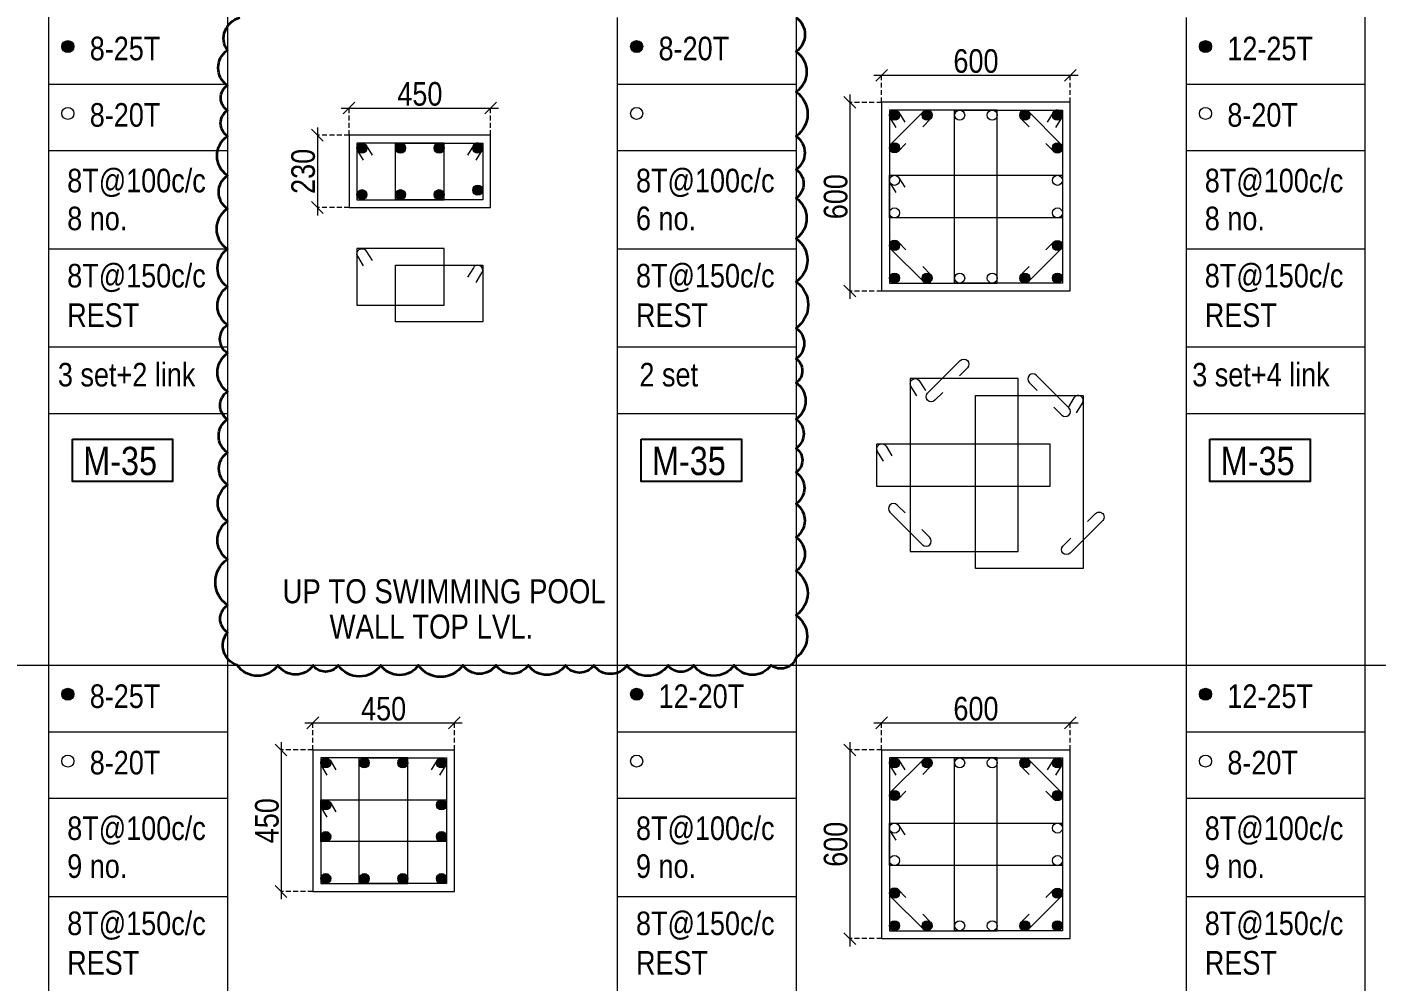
# Model space of a CAD drawing. Header units: millimetres. Extents: x 1112055 to 3390982, y -148532 to 766891.
# Drawn here: x 2244900 to 2262068, y 345214 to 357351 of the extents above; entities that cross this region are included whole.
import ezdxf
from ezdxf.enums import TextEntityAlignment as Align

# ---------------------------------------------------------------- set-up
doc = ezdxf.new("R2010")
doc.units = ezdxf.units.MM
doc.header["$PDMODE"] = 35
doc.header["$PDSIZE"] = -25
doc.linetypes.add('DASHED2', pattern=[0.375, 0.25, -0.125])
doc.linetypes.add('Hidden', pattern=[9.525, 6.35, -3.175])
for name, color, linetype, lineweight in [('B COL. SIZE DIM', 220, 'Continuous', 25), ('B COLSCH', 204, 'Continuous', 20), ('B COLUMN', 1, 'Hidden', 9), ('B STEEL', 34, 'Continuous', 15)]:
    doc.layers.add(name, color=color, linetype=linetype, lineweight=lineweight)
doc.layers.add('B TEXT', color=7, linetype='Continuous')
doc.styles.add('dim inside', font='romans.shx', dxfattribs={"width": 0.8, "height": 125})
doc.styles.add('SWINC', font='swissc.ttf')
doc.dimstyles.new('dim inside', dxfattribs={"dimtxt": 125, "dimasz": 100, "dimexe": 0, "dimexo": 0, "dimgap": 10, "dimtad": 0, "dimdec": 0, "dimzin": 0, "dimdsep": 46, "dimtxsty": 'dim inside', "dimblk": 'SMALL', "dimcen": 0.09, "dimadec": 0, "dimazin": 0, "dimtfac": 1, "dimtdec": 0, "dimtofl": 0, "dimtmove": 0, "dimatfit": 3, "dimfxl": 1, "dimtolj": 1, "dimtzin": 0, "dimarcsym": 2})

# ---------------------------------------------------------------- blocks, each defined once
blk = doc.blocks.new('_Oblique')
at = {"color": 0, "linetype": 'ByBlock', "lineweight": -2}
blk.add_line((-0.5, -0.5), (0.5, 0.5), dxfattribs=at)
blk = doc.blocks.new('*D850')
at = {"layer": 'B COL. SIZE DIM', "color": 250, "lineweight": 9, "ltscale": 250, "transparency": 16777216}
blk.add_line((2248435, 348498), (2250435, 348498), dxfattribs=at)
at = {"layer": 'B COL. SIZE DIM', "color": 250, "linetype": 'DASHED2', "lineweight": 9, "ltscale": 250, "transparency": 16777216}
for p, q in [((2248535, 348153), (2248535, 348498)), ((2250335, 348153), (2250335, 348498))]:
    blk.add_line(p, q, dxfattribs=at)
at = {"layer": 'Defpoints', "color": 0, "ltscale": 250, "transparency": 16777216}
for p in [(2250335, 348498), (2248535, 348153), (2250335, 348153)]:
    blk.add_point(p, dxfattribs=at)
at = {"layer": 'B COL. SIZE DIM', "color": 250, "lineweight": 9, "ltscale": 250, "transparency": 16777216, "xscale": 150, "yscale": 150, "zscale": 150, "rotation": 180}
blk.add_blockref('_Oblique', (2248535, 348498), dxfattribs=at)
at = {"layer": 'B COL. SIZE DIM', "color": 250, "lineweight": 9, "ltscale": 250, "transparency": 16777216, "xscale": 150, "yscale": 150, "zscale": 150}
blk.add_blockref('_Oblique', (2250335, 348498), dxfattribs=at)
at = {"layer": 'B COL. SIZE DIM', "color": 6, "ltscale": 250, "transparency": 16777216, "insert": (2249435, 348676), "char_height": 300, "attachment_point": 5, "style": 'SWINC'}
blk.add_mtext('\\A1;450', dxfattribs=at)
blk = doc.blocks.new('*D851')
at = {"layer": 'B COL. SIZE DIM', "color": 250, "lineweight": 9, "ltscale": 250, "transparency": 16777216}
blk.add_line((2248131, 348253), (2248131, 346253), dxfattribs=at)
at = {"layer": 'B COL. SIZE DIM', "color": 250, "linetype": 'DASHED2', "lineweight": 9, "ltscale": 250, "transparency": 16777216}
for p, q in [((2248535, 348153), (2248131, 348153)), ((2248535, 346353), (2248131, 346353))]:
    blk.add_line(p, q, dxfattribs=at)
at = {"layer": 'Defpoints', "color": 0, "ltscale": 250, "transparency": 16777216}
for p in [(2248535, 348153), (2248131, 346353), (2248535, 346353)]:
    blk.add_point(p, dxfattribs=at)
at = {"layer": 'B COL. SIZE DIM', "color": 250, "lineweight": 9, "ltscale": 250, "transparency": 16777216, "xscale": 150, "yscale": 150, "zscale": 150}
for p, rotation in [((2248131, 348153), 90), ((2248131, 346353), 270)]:
    blk.add_blockref('_Oblique', p, dxfattribs=dict(at, rotation=rotation))
at = {"layer": 'B COL. SIZE DIM', "color": 6, "ltscale": 250, "transparency": 16777216, "insert": (2247952, 347253), "char_height": 300, "attachment_point": 5, "rotation": 90, "style": 'SWINC'}
blk.add_mtext('\\A1;450', dxfattribs=at)
blk = doc.blocks.new('*D856')
at = {"layer": 'B COL. SIZE DIM', "color": 250, "lineweight": 9, "ltscale": 250, "transparency": 16777216}
blk.add_line((2255668, 348498), (2258268, 348498), dxfattribs=at)
at = {"layer": 'B COL. SIZE DIM', "color": 250, "linetype": 'DASHED2', "lineweight": 9, "ltscale": 250, "transparency": 16777216}
for p, q in [((2255768, 348153), (2255768, 348498)), ((2258168, 348153), (2258168, 348498))]:
    blk.add_line(p, q, dxfattribs=at)
at = {"layer": 'Defpoints', "color": 0, "ltscale": 250, "transparency": 16777216}
for p in [(2258168, 348498), (2255768, 348153), (2258168, 348153)]:
    blk.add_point(p, dxfattribs=at)
at = {"layer": 'B COL. SIZE DIM', "color": 250, "lineweight": 9, "ltscale": 250, "transparency": 16777216, "xscale": 150, "yscale": 150, "zscale": 150, "rotation": 180}
blk.add_blockref('_Oblique', (2255768, 348498), dxfattribs=at)
at = {"layer": 'B COL. SIZE DIM', "color": 250, "lineweight": 9, "ltscale": 250, "transparency": 16777216, "xscale": 150, "yscale": 150, "zscale": 150}
blk.add_blockref('_Oblique', (2258168, 348498), dxfattribs=at)
at = {"layer": 'B COL. SIZE DIM', "color": 6, "ltscale": 250, "transparency": 16777216, "insert": (2256968, 348677), "char_height": 300, "attachment_point": 5, "style": 'SWINC'}
blk.add_mtext('\\A1;600', dxfattribs=at)
blk = doc.blocks.new('*D857')
at = {"layer": 'B COL. SIZE DIM', "color": 250, "lineweight": 9, "ltscale": 250, "transparency": 16777216}
blk.add_line((2255364, 348253), (2255364, 345653), dxfattribs=at)
at = {"layer": 'B COL. SIZE DIM', "color": 250, "linetype": 'DASHED2', "lineweight": 9, "ltscale": 250, "transparency": 16777216}
for p, q in [((2255768, 348153), (2255364, 348153)), ((2255768, 345753), (2255364, 345753))]:
    blk.add_line(p, q, dxfattribs=at)
at = {"layer": 'Defpoints', "color": 0, "ltscale": 250, "transparency": 16777216}
for p in [(2255768, 348153), (2255364, 345753), (2255768, 345753)]:
    blk.add_point(p, dxfattribs=at)
at = {"layer": 'B COL. SIZE DIM', "color": 250, "lineweight": 9, "ltscale": 250, "transparency": 16777216, "xscale": 150, "yscale": 150, "zscale": 150}
for p, rotation in [((2255364, 348153), 90), ((2255364, 345753), 270)]:
    blk.add_blockref('_Oblique', p, dxfattribs=dict(at, rotation=rotation))
at = {"layer": 'B COL. SIZE DIM', "color": 6, "ltscale": 250, "transparency": 16777216, "insert": (2255185, 346953), "char_height": 300, "attachment_point": 5, "rotation": 90, "style": 'SWINC'}
blk.add_mtext('\\A1;600', dxfattribs=at)
blk = doc.blocks.new('*D858')
at = {"layer": 'B COL. SIZE DIM', "color": 250, "lineweight": 9, "ltscale": 250, "transparency": 16777216}
blk.add_line((2255668, 356737), (2258268, 356737), dxfattribs=at)
at = {"layer": 'B COL. SIZE DIM', "color": 250, "linetype": 'DASHED2', "lineweight": 9, "ltscale": 250, "transparency": 16777216}
for p, q in [((2255768, 356392), (2255768, 356737)), ((2258168, 356392), (2258168, 356737))]:
    blk.add_line(p, q, dxfattribs=at)
at = {"layer": 'Defpoints', "color": 0, "ltscale": 250, "transparency": 16777216}
for p in [(2258168, 356737), (2255768, 356392), (2258168, 356392)]:
    blk.add_point(p, dxfattribs=at)
at = {"layer": 'B COL. SIZE DIM', "color": 250, "lineweight": 9, "ltscale": 250, "transparency": 16777216, "xscale": 150, "yscale": 150, "zscale": 150, "rotation": 180}
blk.add_blockref('_Oblique', (2255768, 356737), dxfattribs=at)
at = {"layer": 'B COL. SIZE DIM', "color": 250, "lineweight": 9, "ltscale": 250, "transparency": 16777216, "xscale": 150, "yscale": 150, "zscale": 150}
blk.add_blockref('_Oblique', (2258168, 356737), dxfattribs=at)
at = {"layer": 'B COL. SIZE DIM', "color": 6, "ltscale": 250, "transparency": 16777216, "insert": (2256968, 356916), "char_height": 300, "attachment_point": 5, "style": 'SWINC'}
blk.add_mtext('\\A1;600', dxfattribs=at)
blk = doc.blocks.new('*D859')
at = {"layer": 'B COL. SIZE DIM', "color": 250, "lineweight": 9, "ltscale": 250, "transparency": 16777216}
blk.add_line((2255364, 356492), (2255364, 353892), dxfattribs=at)
at = {"layer": 'B COL. SIZE DIM', "color": 250, "linetype": 'DASHED2', "lineweight": 9, "ltscale": 250, "transparency": 16777216}
for p, q in [((2255768, 356392), (2255364, 356392)), ((2255768, 353992), (2255364, 353992))]:
    blk.add_line(p, q, dxfattribs=at)
at = {"layer": 'Defpoints', "color": 0, "ltscale": 250, "transparency": 16777216}
for p in [(2255768, 356392), (2255364, 353992), (2255768, 353992)]:
    blk.add_point(p, dxfattribs=at)
at = {"layer": 'B COL. SIZE DIM', "color": 250, "lineweight": 9, "ltscale": 250, "transparency": 16777216, "xscale": 150, "yscale": 150, "zscale": 150}
for p, rotation in [((2255364, 356392), 90), ((2255364, 353992), 270)]:
    blk.add_blockref('_Oblique', p, dxfattribs=dict(at, rotation=rotation))
at = {"layer": 'B COL. SIZE DIM', "color": 6, "ltscale": 250, "transparency": 16777216, "insert": (2255185, 355192), "char_height": 300, "attachment_point": 5, "rotation": 90, "style": 'SWINC'}
blk.add_mtext('\\A1;600', dxfattribs=at)
blk = doc.blocks.new('*D2334')
at = {"layer": 'B COL. SIZE DIM', "color": 250, "lineweight": 9, "ltscale": 250, "transparency": 16777216}
blk.add_line((2248896, 356319), (2250896, 356319), dxfattribs=at)
at = {"layer": 'B COL. SIZE DIM', "color": 250, "linetype": 'DASHED2', "lineweight": 9, "ltscale": 250, "transparency": 16777216}
for p, q in [((2248996, 355974), (2248996, 356319)), ((2250796, 355974), (2250796, 356319))]:
    blk.add_line(p, q, dxfattribs=at)
at = {"layer": 'Defpoints', "color": 0, "ltscale": 250, "transparency": 16777216}
for p in [(2250796, 356319), (2248996, 355974), (2250796, 355974)]:
    blk.add_point(p, dxfattribs=at)
at = {"layer": 'B COL. SIZE DIM', "color": 250, "lineweight": 9, "ltscale": 250, "transparency": 16777216, "xscale": 150, "yscale": 150, "zscale": 150, "rotation": 180}
blk.add_blockref('_Oblique', (2248996, 356319), dxfattribs=at)
at = {"layer": 'B COL. SIZE DIM', "color": 250, "lineweight": 9, "ltscale": 250, "transparency": 16777216, "xscale": 150, "yscale": 150, "zscale": 150}
blk.add_blockref('_Oblique', (2250796, 356319), dxfattribs=at)
at = {"layer": 'B COL. SIZE DIM', "color": 6, "ltscale": 250, "transparency": 16777216, "insert": (2249896, 356498), "char_height": 300, "attachment_point": 5, "style": 'SWINC'}
blk.add_mtext('\\A1;450', dxfattribs=at)
blk = doc.blocks.new('*D2335')
at = {"layer": 'B COL. SIZE DIM', "color": 250, "lineweight": 9, "ltscale": 250, "transparency": 16777216}
blk.add_line((2248592, 356074), (2248592, 354954), dxfattribs=at)
at = {"layer": 'B COL. SIZE DIM', "color": 250, "linetype": 'DASHED2', "lineweight": 9, "ltscale": 250, "transparency": 16777216}
for p, q in [((2248996, 355974), (2248592, 355974)), ((2248996, 355054), (2248592, 355054))]:
    blk.add_line(p, q, dxfattribs=at)
at = {"layer": 'Defpoints', "color": 0, "ltscale": 250, "transparency": 16777216}
for p in [(2248996, 355974), (2248592, 355054), (2248996, 355054)]:
    blk.add_point(p, dxfattribs=at)
at = {"layer": 'B COL. SIZE DIM', "color": 250, "lineweight": 9, "ltscale": 250, "transparency": 16777216, "xscale": 150, "yscale": 150, "zscale": 150}
for p, rotation in [((2248592, 355974), 90), ((2248592, 355054), 270)]:
    blk.add_blockref('_Oblique', p, dxfattribs=dict(at, rotation=rotation))
at = {"layer": 'B COL. SIZE DIM', "color": 6, "ltscale": 250, "transparency": 16777216, "insert": (2248413, 355514), "char_height": 300, "attachment_point": 5, "rotation": 90, "style": 'SWINC'}
blk.add_mtext('\\A1;230', dxfattribs=at)

msp = doc.modelspace()

# ---------------------------------------------------------------- hatches: boundary and pattern name
at = {"layer": 'B STEEL', "lineweight": 9, "ltscale": 0.5}
h = msp.add_hatch(color=34, dxfattribs=at)
edge = h.paths.add_edge_path()
edge.add_arc((2245419.4, 357101.6), 76.8, 0, 360)
h = msp.add_hatch(color=34, dxfattribs=at)
edge = h.paths.add_edge_path()
edge.add_arc((2252652.9, 357101.6), 76.8, 0, 360)
h = msp.add_hatch(color=34, dxfattribs=at)
edge = h.paths.add_edge_path()
edge.add_arc((2259886.5, 357101.6), 76.8, 0, 360)
h = msp.add_hatch(color=34, dxfattribs=at)
edge = h.paths.add_edge_path()
edge.add_arc((2255932.1, 356228.4), 64, 0, 360)
h = msp.add_hatch(color=34, dxfattribs=at)
edge = h.paths.add_edge_path()
edge.add_arc((2256346.5, 356228.4), 64, 180, 540, ccw=False)
h = msp.add_hatch(color=34, dxfattribs=at)
edge = h.paths.add_edge_path()
edge.add_arc((2257589.7, 356228.4), 64, 180, 540, ccw=False)
h = msp.add_hatch(color=34, dxfattribs=at)
edge = h.paths.add_edge_path()
edge.add_arc((2258004.1, 356228.4), 64, 180, 540, ccw=False)
h = msp.add_hatch(color=34, dxfattribs=at)
edge = h.paths.add_edge_path()
edge.add_arc((2249159.6, 355809.8), 64, 0, 360)
at = {"layer": 'B STEEL'}
h = msp.add_hatch(color=34, dxfattribs=at)
edge = h.paths.add_edge_path()
edge.add_arc((2249650.3, 355809.8), 64, 0, 360)
h = msp.add_hatch(color=34, dxfattribs=at)
edge = h.paths.add_edge_path()
edge.add_arc((2250140.9, 355809.8), 64, 0, 360)
at = {"layer": 'B STEEL', "lineweight": 9, "ltscale": 0.5}
h = msp.add_hatch(color=34, dxfattribs=at)
edge = h.paths.add_edge_path()
edge.add_arc((2250631.6, 355809.8), 64, 180, 540, ccw=False)
h = msp.add_hatch(color=34, dxfattribs=at)
edge = h.paths.add_edge_path()
edge.add_arc((2255932.1, 355814), 64, 0, 360)
h = msp.add_hatch(color=34, dxfattribs=at)
edge = h.paths.add_edge_path()
edge.add_arc((2258004.1, 355814), 64, 180, 540, ccw=False)
at = {"layer": 'B STEEL'}
h = msp.add_hatch(color=34, dxfattribs=at)
edge = h.paths.add_edge_path()
edge.add_arc((2249159.6, 355217.8), 64, 0, 360)
h = msp.add_hatch(color=34, dxfattribs=at)
edge = h.paths.add_edge_path()
edge.add_arc((2249650.3, 355217.8), 64, 0, 360, ccw=False)
h = msp.add_hatch(color=34, dxfattribs=at)
edge = h.paths.add_edge_path()
edge.add_arc((2250140.9, 355217.8), 64, 0, 360, ccw=False)
h = msp.add_hatch(color=34, dxfattribs=at)
edge = h.paths.add_edge_path()
edge.add_arc((2250631.6, 355275.4), 64, 0, 360)
at = {"layer": 'B STEEL', "lineweight": 9, "ltscale": 0.5}
h = msp.add_hatch(color=34, dxfattribs=at)
edge = h.paths.add_edge_path()
edge.add_arc((2255932.1, 354570.8), 64, 0, 360)
h = msp.add_hatch(color=34, dxfattribs=at)
edge = h.paths.add_edge_path()
edge.add_arc((2258004.1, 354570.8), 64, 180, 540, ccw=False)
h = msp.add_hatch(color=34, dxfattribs=at)
edge = h.paths.add_edge_path()
edge.add_arc((2255932.1, 354156.4), 64, 0, 360, ccw=False)
h = msp.add_hatch(color=34, dxfattribs=at)
edge = h.paths.add_edge_path()
edge.add_arc((2256346.5, 354156.4), 64, -180, 180)
h = msp.add_hatch(color=34, dxfattribs=at)
edge = h.paths.add_edge_path()
edge.add_arc((2257589.7, 354156.4), 64, -180, 180)
h = msp.add_hatch(color=34, dxfattribs=at)
edge = h.paths.add_edge_path()
edge.add_arc((2258004.1, 354156.4), 64, -180, 180)
h = msp.add_hatch(color=34, dxfattribs=at)
edge = h.paths.add_edge_path()
edge.add_arc((2245419.4, 348861.8), 76.8, 0, 360)
h = msp.add_hatch(color=34, dxfattribs=at)
edge = h.paths.add_edge_path()
edge.add_arc((2252652.9, 348861.8), 76.8, 0, 360)
h = msp.add_hatch(color=34, dxfattribs=at)
edge = h.paths.add_edge_path()
edge.add_arc((2259886.5, 348861.8), 76.8, 0, 360)
h = msp.add_hatch(color=34, dxfattribs=at)
edge = h.paths.add_edge_path()
edge.add_arc((2248698.6, 347988.6), 64, 0, 360)
at = {"layer": 'B STEEL'}
h = msp.add_hatch(color=34, dxfattribs=at)
edge = h.paths.add_edge_path()
edge.add_arc((2249189.2, 347988.6), 64, 0, 360)
h = msp.add_hatch(color=34, dxfattribs=at)
edge = h.paths.add_edge_path()
edge.add_arc((2249679.9, 347988.6), 64, 0, 360)
at = {"layer": 'B STEEL', "lineweight": 9, "ltscale": 0.5}
h = msp.add_hatch(color=34, dxfattribs=at)
edge = h.paths.add_edge_path()
edge.add_arc((2250170.6, 347988.6), 64, 180, 540, ccw=False)
h = msp.add_hatch(color=34, dxfattribs=at)
edge = h.paths.add_edge_path()
edge.add_arc((2255932.1, 347988.6), 64, 0, 360)
h = msp.add_hatch(color=34, dxfattribs=at)
edge = h.paths.add_edge_path()
edge.add_arc((2256346.5, 347988.6), 64, 180, 540, ccw=False)
h = msp.add_hatch(color=34, dxfattribs=at)
edge = h.paths.add_edge_path()
edge.add_arc((2257589.7, 347988.6), 64, 180, 540, ccw=False)
h = msp.add_hatch(color=34, dxfattribs=at)
edge = h.paths.add_edge_path()
edge.add_arc((2258004.1, 347988.6), 64, 180, 540, ccw=False)
at = {"layer": 'B STEEL'}
h = msp.add_hatch(color=34, dxfattribs=at)
edge = h.paths.add_edge_path()
edge.add_arc((2248698.6, 347454.2), 64, 0, 360)
h = msp.add_hatch(color=34, dxfattribs=at)
edge = h.paths.add_edge_path()
edge.add_arc((2250170.6, 347454.2), 64, 0, 360)
at = {"layer": 'B STEEL', "lineweight": 9, "ltscale": 0.5}
h = msp.add_hatch(color=34, dxfattribs=at)
edge = h.paths.add_edge_path()
edge.add_arc((2255932.1, 347574.2), 64, 0, 360)
h = msp.add_hatch(color=34, dxfattribs=at)
edge = h.paths.add_edge_path()
edge.add_arc((2258004.1, 347574.2), 64, 180, 540, ccw=False)
at = {"layer": 'B STEEL'}
h = msp.add_hatch(color=34, dxfattribs=at)
edge = h.paths.add_edge_path()
edge.add_arc((2248698.6, 347051), 64, 0, 360)
h = msp.add_hatch(color=34, dxfattribs=at)
edge = h.paths.add_edge_path()
edge.add_arc((2250170.6, 347051), 64, 0, 360)
at = {"layer": 'B STEEL', "lineweight": 9, "ltscale": 0.5}
h = msp.add_hatch(color=34, dxfattribs=at)
edge = h.paths.add_edge_path()
edge.add_arc((2248698.6, 346516.6), 64, 0, 360, ccw=False)
at = {"layer": 'B STEEL'}
h = msp.add_hatch(color=34, dxfattribs=at)
edge = h.paths.add_edge_path()
edge.add_arc((2249189.2, 346516.6), 64, 0, 360)
h = msp.add_hatch(color=34, dxfattribs=at)
edge = h.paths.add_edge_path()
edge.add_arc((2249679.9, 346516.6), 64, 0, 360)
at = {"layer": 'B STEEL', "lineweight": 9, "ltscale": 0.5}
h = msp.add_hatch(color=34, dxfattribs=at)
edge = h.paths.add_edge_path()
edge.add_arc((2250170.6, 346516.6), 64, -180, 180)
h = msp.add_hatch(color=34, dxfattribs=at)
edge = h.paths.add_edge_path()
edge.add_arc((2255932.1, 346331), 64, 0, 360)
h = msp.add_hatch(color=34, dxfattribs=at)
edge = h.paths.add_edge_path()
edge.add_arc((2258004.1, 346331), 64, 180, 540, ccw=False)
h = msp.add_hatch(color=34, dxfattribs=at)
edge = h.paths.add_edge_path()
edge.add_arc((2255932.1, 345916.6), 64, 0, 360, ccw=False)
h = msp.add_hatch(color=34, dxfattribs=at)
edge = h.paths.add_edge_path()
edge.add_arc((2256346.5, 345916.6), 64, -180, 180)
h = msp.add_hatch(color=34, dxfattribs=at)
edge = h.paths.add_edge_path()
edge.add_arc((2257589.7, 345916.6), 64, -180, 180)
h = msp.add_hatch(color=34, dxfattribs=at)
edge = h.paths.add_edge_path()
edge.add_arc((2258004.1, 345916.6), 64, -180, 180)

# ---------------------------------------------------------------- linework, layer by layer
at = {"color": 3, "lineweight": 35}
msp.add_lwpolyline([(2254681, 357469.9, -0.5205671), (2254681, 357037.7, -0.5205671), (2254681, 356524.4, -0.5205671), (2254681, 355961.2, -0.5205671), (2254681, 355537.6, -0.5205671), (2254681, 355174.1, -0.5205671), (2254681, 354659.4, -0.5205671), (2254681, 354110, -0.5205671), (2254681, 353520.9, -0.5205671), (2254681, 353128.7, -0.5205671), (2254681, 352825.5, -0.5205671), (2254681, 352361.4, -0.5205671), (2254681, 351990.4, -0.5205671), (2254681, 351685.5, -0.5205671), (2254681, 351283.9, -0.5205671), (2254681, 350859.3, -0.5205671), (2254681, 350430.6, -0.5205671), (2254681, 349866.6, -0.5205671), (2254681, 349329.4, -0.5205671), (2254360.5, 349230.1, -0.5205671), (2253891.5, 349230.1, -0.5205671), (2253377.6, 349230.1, -0.5205671), (2253052.6, 349230.1, -0.5205671), (2252531.5, 349230.1, -0.5205671), (2252107.1, 349230.1, -0.5205671), (2251746.7, 349230.1, -0.5205671), (2251275.8, 349230.1, -0.5205671), (2250862.9, 349230.1, -0.5205671), (2250442.8, 349230.1, -0.5205671), (2249876.9, 349230.1, -0.5205671), (2249399.2, 349230.1, -0.5205671), (2248855.3, 349230.1, -0.5205671), (2248539.7, 349230.1, -0.5205671), (2248090.5, 349230.1, -0.5205671), (2247574.1, 349230.1, -0.5205671), (2247447.5, 349647.5, -0.5205671), (2247447.5, 349996, -0.5205671), (2247447.5, 350579.9, -0.5205671), (2247447.5, 351062.6, -0.5205671), (2247447.5, 351527.4, -0.5205671), (2247447.5, 351936.8, -0.5205671), (2247447.5, 352359.8, -0.5205671), (2247447.5, 352712.4, -0.5205671), (2247447.5, 353200.2, -0.5205671), (2247447.5, 353562.6, -0.5205671), (2247447.5, 354043.8, -0.5205671), (2247447.5, 354524.3, -0.5205671), (2247447.5, 355039, -0.5205671), (2247447.5, 355460.8, -0.5205671), (2247447.5, 355963, -0.5205671), (2247447.5, 356290.1, -0.5205671), (2247447.5, 356607.1, -0.5205671), (2247447.5, 357054.8, -0.5205671), (2247605.7, 357469.9, -0.5205671)], format="xyb", dxfattribs=at)
at = {"layer": 'B COLSCH', "color": 250, "lineweight": 0}
for p, q in [((2245173.1, 382189.4), (2245173.1, 332750.4)), ((2247447.5, 382189.4), (2247447.5, 323875.2)), ((2254681, 382189.4), (2254681, 323875.2)), ((2261914.6, 382189.4), (2261914.6, 323875.2)), ((2252406.7, 357469.9), (2252406.7, 332750.4)), ((2259640.2, 357469.9), (2259640.2, 332750.4)), ((2245173.1, 356624.9), (2247447.5, 356624.9)), ((2252406.7, 356624.9), (2254681, 356624.9)), ((2259640.2, 356624.9), (2261914.6, 356624.9)), ((2245173.1, 355779.9), (2247447.5, 355779.9)), ((2252406.7, 355779.9), (2254681, 355779.9)), ((2259640.2, 355779.9), (2261914.6, 355779.9)), ((2245173.1, 354530.1), (2247447.5, 354530.1)), ((2252406.7, 354530.1), (2254681, 354530.1)), ((2259640.2, 354530.1), (2261914.6, 354530.1)), ((2245173.1, 353280.4), (2247447.5, 353280.4)), ((2252406.7, 353280.4), (2254681, 353280.4)), ((2259640.2, 353280.4), (2261914.6, 353280.4)), ((2245173.1, 352435.4), (2247447.5, 352435.4)), ((2252406.7, 352435.4), (2254681, 352435.4)), ((2259640.2, 352435.4), (2261914.6, 352435.4)), ((2235553.4, 349230.1), (2364668.6, 349230.1)), ((2245173.1, 348385.1), (2247447.5, 348385.1)), ((2252406.7, 348385.1), (2254681, 348385.1)), ((2259640.2, 348385.1), (2261914.6, 348385.1)), ((2245173.1, 347540.1), (2247447.5, 347540.1)), ((2252406.7, 347540.1), (2254681, 347540.1)), ((2259640.2, 347540.1), (2261914.6, 347540.1)), ((2245173.1, 346290.3), (2247447.5, 346290.3)), ((2252406.7, 346290.3), (2254681, 346290.3)), ((2259640.2, 346290.3), (2261914.6, 346290.3))]:
    msp.add_line(p, q, dxfattribs=at)
at = {"layer": 'B COLUMN', "color": 1, "linetype": 'ByBlock', "lineweight": 20}
for points in [[(2255768.1, 353992.4), (2258168.1, 353992.4), (2258168.1, 356392.4), (2255768.1, 356392.4)], [(2248995.6, 355973.8), (2248995.6, 355053.8), (2250795.6, 355053.8), (2250795.6, 355973.8)], [(2248534.6, 346352.6), (2250334.6, 346352.6), (2250334.6, 348152.6), (2248534.6, 348152.6)], [(2255768.1, 345752.6), (2258168.1, 345752.6), (2258168.1, 348152.6), (2255768.1, 348152.6)]]:
    msp.add_lwpolyline(points, close=True, dxfattribs=at)
at = {"layer": 'B STEEL', "color": 34, "lineweight": 9, "ltscale": 0.5}
for points in [[(2255868.1, 354092.4), (2257239.3, 354092.4), (2257239.3, 356292.4), (2255868.1, 356292.4)], [(2258068.1, 354092.4), (2256696.9, 354092.4), (2256696.9, 356292.4), (2258068.1, 356292.4)], [(2249095.6, 355153.8), (2250204.9, 355153.8), (2250204.9, 355873.8), (2249095.6, 355873.8)], [(2250695.6, 355153.8), (2249586.2, 355153.8), (2249586.2, 355873.8), (2250695.6, 355873.8)], [(2255868.1, 355463.6), (2258068.1, 355463.6), (2258068.1, 354921.2), (2255868.1, 354921.2)], [(2249095.6, 353810.8), (2250204.9, 353810.8), (2250204.9, 354530.8), (2249095.6, 354530.8)], [(2250695.6, 353599.2), (2249586.2, 353599.2), (2249586.2, 354319.2), (2250695.6, 354319.2)], [(2256132.1, 350676.8), (2257503.3, 350676.8), (2257503.3, 352876.8), (2256132.1, 352876.8)], [(2258332.1, 350462.3), (2256960.9, 350462.3), (2256960.9, 352662.3), (2258332.1, 352662.3)], [(2255706.2, 352048.1), (2257906.2, 352048.1), (2257906.2, 351505.6), (2255706.2, 351505.6)], [(2248634.6, 346452.6), (2249743.9, 346452.6), (2249743.9, 348052.6), (2248634.6, 348052.6)], [(2250234.6, 346452.6), (2249125.2, 346452.6), (2249125.2, 348052.6), (2250234.6, 348052.6)], [(2255868.1, 345852.6), (2257239.3, 345852.6), (2257239.3, 348052.6), (2255868.1, 348052.6)], [(2258068.1, 345852.6), (2256696.9, 345852.6), (2256696.9, 348052.6), (2258068.1, 348052.6)], [(2248634.6, 347518.2), (2250234.6, 347518.2), (2250234.6, 346987), (2248634.6, 346987)], [(2255868.1, 347223.8), (2258068.1, 347223.8), (2258068.1, 346681.4), (2255868.1, 346681.4)]]:
    msp.add_lwpolyline(points, close=True, dxfattribs=at)
for points in [[(2255952.4, 356073.4), (2255877.6, 356194.9, -1), (2255986.7, 356262), (2256061.4, 356140.5)], [(2256078.3, 355869.6), (2255977.4, 355768.8, -1), (2255886.9, 355859.3), (2256301.3, 356273.7, -1), (2256391.8, 356183.1), (2256290.9, 356082.3)], [(2257858, 355869.6), (2257958.8, 355768.8, 1), (2258049.4, 355859.3), (2257635, 356273.7, 1), (2257544.4, 356183.1), (2257645.3, 356082.3)], [(2257983.9, 356073.4), (2258058.6, 356194.9, 1), (2257949.6, 356262), (2257874.8, 356140.5)], [(2249179.9, 355654.7), (2249105.1, 355776.2, -1), (2249214.1, 355843.3), (2249288.9, 355721.8)], [(2250611.3, 355654.7), (2250686.1, 355776.2, 1), (2250577.1, 355843.3), (2250502.3, 355721.8)], [(2255952.4, 355244.6), (2255877.6, 355366.1, -1), (2255986.7, 355433.2), (2256061.4, 355311.7)], [(2249179.9, 354311.8), (2249105.1, 354433.2, -1), (2249214.1, 354500.3), (2249288.9, 354378.9)], [(2256078.3, 354515.2), (2255977.4, 354616.1, 1), (2255886.9, 354525.6), (2256301.3, 354111.2, 1), (2256391.8, 354201.7), (2256290.9, 354302.6)], [(2257858, 354515.2), (2257958.8, 354616.1, -1), (2258049.4, 354525.6), (2257635, 354111.2, -1), (2257544.4, 354201.7), (2257645.3, 354302.6)], [(2250611.3, 354100.1), (2250686.1, 354221.6, 1), (2250577.1, 354288.7), (2250502.3, 354167.2)], [(2256545.2, 352702.3), (2256444.3, 352601.4, -1), (2256353.8, 352691.9), (2256768.2, 353106.3, -1), (2256858.7, 353015.8), (2256757.9, 352914.9)], [(2256216.4, 352657.8), (2256141.6, 352779.3, -1), (2256250.7, 352846.4), (2256325.4, 352724.9)], [(2257959.8, 352514.8), (2258060.7, 352413.9, 1), (2258151.2, 352504.4), (2257736.8, 352918.8, 1), (2257646.3, 352828.3), (2257747.2, 352727.4)], [(2258247.8, 352443.2), (2258322.6, 352564.7, 1), (2258213.6, 352631.8), (2258138.8, 352510.3)], [(2255790.4, 351829), (2255715.7, 351950.5, -1), (2255824.7, 352017.6), (2255899.5, 351896.1)], [(2256066.1, 351168.6), (2255965.2, 351269.5, 1), (2255874.7, 351179), (2256289.1, 350764.6, 1), (2256379.6, 350855.1), (2256278.7, 350956)], [(2258388.4, 351060.7), (2258489.2, 351161.6, -1), (2258579.8, 351071), (2258165.4, 350656.7, -1), (2258074.8, 350747.2), (2258175.7, 350848.1)], [(2248718.8, 347833.5), (2248644.1, 347955, -1), (2248753.1, 348022.1), (2248827.9, 347900.6)], [(2250150.3, 347833.5), (2250225.1, 347955, 1), (2250116, 348022.1), (2250041.3, 347900.6)], [(2255952.4, 347833.5), (2255877.6, 347955, -1), (2255986.7, 348022.1), (2256061.4, 347900.6)], [(2256078.3, 347629.8), (2255977.4, 347528.9, -1), (2255886.9, 347619.4), (2256301.3, 348033.8, -1), (2256391.8, 347943.3), (2256290.9, 347842.4)], [(2257858, 347629.8), (2257958.8, 347528.9, 1), (2258049.4, 347619.4), (2257635, 348033.8, 1), (2257544.4, 347943.3), (2257645.3, 347842.4)], [(2257983.9, 347833.5), (2258058.6, 347955, 1), (2257949.6, 348022.1), (2257874.8, 347900.6)], [(2248718.8, 347299.1), (2248644.1, 347420.6, -1), (2248753.1, 347487.7), (2248827.9, 347366.2)], [(2255952.4, 347004.7), (2255877.6, 347126.2, -1), (2255986.7, 347193.3), (2256061.4, 347071.9)], [(2256078.3, 346275.4), (2255977.4, 346376.3, 1), (2255886.9, 346285.7), (2256301.3, 345871.3, 1), (2256391.8, 345961.9), (2256290.9, 346062.7)], [(2257858, 346275.4), (2257958.8, 346376.3, -1), (2258049.4, 346285.7), (2257635, 345871.3, -1), (2257544.4, 345961.9), (2257645.3, 346062.7)]]:
    msp.add_lwpolyline(points, format="xyb", dxfattribs=at)
for centre, radius in [((2245419.4, 357101.6), 76.8), ((2252652.9, 357101.6), 76.8), ((2259886.5, 357101.6), 76.8), ((2245419.4, 356251.3), 76.8), ((2252652.9, 356251.3), 76.8), ((2255932.1, 356228.4), 64), ((2256346.5, 356228.4), 64), ((2256760.9, 356228.4), 64), ((2257175.3, 356228.4), 64), ((2257589.7, 356228.4), 64), ((2258004.1, 356228.4), 64), ((2259886.5, 356251.3), 76.8), ((2249159.6, 355809.8), 64), ((2249650.3, 355809.8), 64), ((2250140.9, 355809.8), 64), ((2250631.6, 355809.8), 64), ((2255932.1, 355814), 64), ((2258004.1, 355814), 64), ((2255932.1, 355399.6), 64), ((2258004.1, 355399.6), 64), ((2249159.6, 355217.8), 64), ((2249650.3, 355217.8), 64), ((2250140.9, 355217.8), 64), ((2250631.6, 355275.4), 64), ((2255932.1, 354985.2), 64), ((2258004.1, 354985.2), 64), ((2255932.1, 354570.8), 64), ((2258004.1, 354570.8), 64), ((2255932.1, 354156.4), 64), ((2256346.5, 354156.4), 64), ((2256760.9, 354156.4), 64), ((2257175.3, 354156.4), 64), ((2257589.7, 354156.4), 64), ((2258004.1, 354156.4), 64), ((2245419.4, 348861.8), 76.8), ((2252652.9, 348861.8), 76.8), ((2259886.5, 348861.8), 76.8), ((2245419.4, 348011.5), 76.8), ((2248698.6, 347988.6), 64), ((2249189.2, 347988.6), 64), ((2249679.9, 347988.6), 64), ((2250170.6, 347988.6), 64), ((2252652.9, 348011.5), 76.8), ((2255932.1, 347988.6), 64), ((2256346.5, 347988.6), 64), ((2256760.9, 347988.6), 64), ((2257175.3, 347988.6), 64), ((2257589.7, 347988.6), 64), ((2258004.1, 347988.6), 64), ((2259886.5, 348011.5), 76.8), ((2248698.6, 347454.2), 64), ((2250170.6, 347454.2), 64), ((2255932.1, 347574.2), 64), ((2258004.1, 347574.2), 64), ((2255932.1, 347159.8), 64), ((2258004.1, 347159.8), 64), ((2248698.6, 347051), 64), ((2250170.6, 347051), 64), ((2255932.1, 346745.4), 64), ((2258004.1, 346745.4), 64), ((2248698.6, 346516.6), 64), ((2249189.2, 346516.6), 64), ((2249679.9, 346516.6), 64), ((2250170.6, 346516.6), 64), ((2255932.1, 346331), 64), ((2258004.1, 346331), 64), ((2255932.1, 345916.6), 64), ((2256346.5, 345916.6), 64), ((2256760.9, 345916.6), 64), ((2257175.3, 345916.6), 64), ((2257589.7, 345916.6), 64), ((2258004.1, 345916.6), 64)]:
    msp.add_circle(centre, radius, dxfattribs=at)
at = {"layer": 'B TEXT', "color": 1}
for points in [[(2245476.8, 352106.3), (2246751.4, 352106.3), (2246751.4, 351568.4), (2245476.8, 351568.4)], [(2252710.3, 352106.3), (2253984.9, 352106.3), (2253984.9, 351568.4), (2252710.3, 351568.4)], [(2259943.9, 352106.3), (2261218.5, 352106.3), (2261218.5, 351568.4), (2259943.9, 351568.4)]]:
    msp.add_lwpolyline(points, close=True, dxfattribs=at)

# ---------------------------------------------------------------- texts
at = {"layer": 'B TEXT', "style": 'SWINC'}
for s, p in [('8-25T', (2245697.9, 356927)), ('8-20T', (2252931.5, 356927)), ('12-25T', (2260165, 356927)), ('8-20T', (2245697.9, 356082)), ('8-20T', (2260165, 356082)), ('8T@100c/c', (2245411, 355247.2)), ('8T@100c/c', (2252644.5, 355247.2)), ('8T@100c/c', (2259878.1, 355247.2)), ('8 no.', (2245411, 354765.4)), ('6 no.', (2252644.5, 354765.4)), ('8 no.', (2259878.1, 354765.4)), ('8T@150c/c', (2245411, 354037.3)), ('8T@150c/c', (2252644.5, 354037.3)), ('8T@150c/c', (2259878.1, 354037.3)), ('REST', (2245411, 353534.9)), ('REST', (2252644.5, 353534.9)), ('REST', (2259878.1, 353534.9)), ('3 set+2 link', (2245292.6, 352777.9)), ('2 set', (2252688.3, 352777.9)), ('3 set+4 link', (2259718.4, 352777.9)), ('8-25T', (2245697.9, 348687.2)), ('12-20T', (2252931.5, 348687.2)), ('12-25T', (2260165, 348687.2)), ('8-20T', (2245697.9, 347842.2)), ('8-20T', (2260165, 347842.2)), ('8T@100c/c', (2245411, 347007.4)), ('8T@100c/c', (2252644.5, 347007.4)), ('8T@100c/c', (2259878.1, 347007.4)), ('9 no.', (2245411, 346525.6)), ('9 no.', (2252644.5, 346525.6)), ('9 no.', (2259878.1, 346525.6)), ('8T@150c/c', (2245411, 345797.5)), ('8T@150c/c', (2252644.5, 345797.5)), ('8T@150c/c', (2259878.1, 345797.5)), ('REST', (2245411, 345295.1)), ('REST', (2252644.5, 345295.1)), ('REST', (2259878.1, 345295.1))]:
    msp.add_text(s, height=300, dxfattribs=at).set_placement(p)
at = {"layer": 'B TEXT', "color": 1, "style": 'SWINC'}
for s, height, p in [('M-35', 360, (2245614.1, 351541.8)), ('M-35', 360, (2252847.7, 351541.8)), ('M-35', 360, (2260081.2, 351541.8)), ('UP TO SWIMMING POOL', 306, (2248149.4, 349927.6)), ('WALL TOP LVL.', 306, (2248747.5, 349478.4))]:
    msp.add_text(s, height=height, dxfattribs=at).set_placement(p, align=Align.BOTTOM_LEFT)

# ---------------------------------------------------------------- dimensions: what is measured, and where the dimension line sits
at = {"layer": 'B COL. SIZE DIM', "color": 250, "ltscale": 250}
for base, p1, p2, picture, middle in [((2258168.1, 356737.4), (2255768.1, 356392.4), (2258168.1, 356392.4), '*D858', (2256968.1, 356916.4)), ((2250795.6, 356318.7), (2248995.6, 355973.8), (2250795.6, 355973.8), '*D2334', (2249895.6, 356497.5)), ((2250334.6, 348497.5), (2248534.6, 348152.6), (2250334.6, 348152.6), '*D850', (2249434.6, 348676.3)), ((2258168.1, 348497.5), (2255768.1, 348152.6), (2258168.1, 348152.6), '*D856', (2256968.1, 348676.5))]:
    dim = msp.add_linear_dim(base=base, p1=p1, p2=p2, dimstyle='dim inside', override={"dimtxt": 300, "dimasz": 150, "dimgap": 25, "dimtad": 3, "dimlfac": 0.25, "dimtxsty": 'SWINC', "dimblk1": 'Oblique', "dimblk2": 'Oblique', "dimsah": 1, "dimdle": 100, "dimclrd": 250, "dimclre": 250, "dimclrt": 6, "dimfxl": 1000, "dimlwd": 9, "dimlwe": 9}, dxfattribs=at)
    dim.commit()
    dim.dimension.update_dxf_attribs({"geometry": picture, "text_midpoint": middle})
for base, p1, p2, picture, middle in [((2255364.2, 353992.4), (2255768.1, 356392.4), (2255768.1, 353992.4), '*D859', (2255185.2, 355192.4)), ((2248591.7, 355053.8), (2248995.6, 355973.8), (2248995.6, 355053.8), '*D2335', (2248412.5, 355513.8)), ((2248130.7, 346352.6), (2248534.6, 348152.6), (2248534.6, 346352.6), '*D851', (2247951.9, 347252.6)), ((2255364.2, 345752.6), (2255768.1, 348152.6), (2255768.1, 345752.6), '*D857', (2255185.2, 346952.6))]:
    dim = msp.add_linear_dim(base=base, p1=p1, p2=p2, angle=90, dimstyle='dim inside', override={"dimtxt": 300, "dimasz": 150, "dimgap": 25, "dimtad": 3, "dimlfac": 0.25, "dimtxsty": 'SWINC', "dimblk1": 'Oblique', "dimblk2": 'Oblique', "dimsah": 1, "dimdle": 100, "dimclrd": 250, "dimclre": 250, "dimclrt": 6, "dimfxl": 1000, "dimlwd": 9, "dimlwe": 9}, dxfattribs=at)
    dim.commit()
    dim.dimension.update_dxf_attribs({"geometry": picture, "text_midpoint": middle})

doc.saveas('drawing.dxf')
